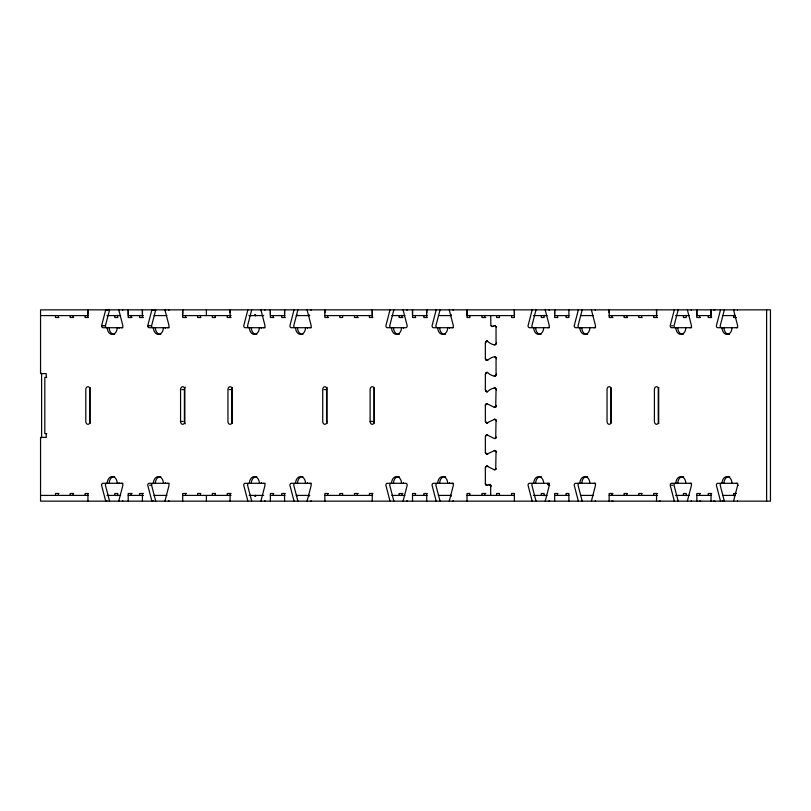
<?xml version="1.0" encoding="UTF-8"?>
<svg xmlns="http://www.w3.org/2000/svg" width="811" height="811" viewBox="0 0 811 811"><rect width="100%" height="100%" fill="white"/><g stroke="black" fill="none" stroke-linecap="round" stroke-linejoin="round"><path stroke-width="1.22" d="M87.933 314.161L87.933 309.853L87.933 317.506M128.209 314.445L128.209 309.853L128.209 317.506L132.051 317.506M142.432 314.161L142.432 309.853L142.432 317.506M182.708 314.161L182.708 309.853L182.708 317.506L186.54 317.506M230.091 312.722L230.091 309.853L230.091 317.506M270.367 314.445L270.367 309.853L270.367 317.506L273.844 317.506M284.58 314.161L284.58 309.853L284.58 317.506M324.856 312.722L324.856 309.853L324.856 317.506L328.343 317.506M372.239 314.445L372.239 309.853L372.239 317.506M412.515 314.445L412.515 309.853L412.515 317.506L415.719 317.506M426.738 312.722L426.738 309.853L426.738 317.506M486.519 485.414L487.654 485.363L486.205 485.282L485.383 483.964L485.343 468.069L485.921 466.528L487.654 466.234L485.921 466.528L485.343 468.069M486.519 454.17L487.654 454.119L486.205 454.038L485.383 452.72L485.343 436.825L485.921 435.284L487.654 434.99L487.005 434.939M486.205 422.795L487.654 422.876L486.205 422.795L485.383 421.477L485.343 405.581C484.603 404.243 488.04 403.209 486.205 403.827L486.681 403.827M487.34 391.713L485.921 391.338L485.343 389.797L485.383 373.901L486.205 372.584L487.34 372.421M486.397 360.094L487.34 360.469L486.205 360.307L485.383 358.989L485.343 343.094L485.921 341.553L487.34 341.178M487.178 466.234L494.234 469.741L495.724 469.143L496.028 452.011L494.548 450.531L486.853 454.201L485.343 452.285M487.178 434.99L494.234 438.498L495.724 437.899L496.028 420.767L494.548 419.287L486.853 422.957M490.706 315.591L490.868 325.535L491.942 326.539L494.882 325.586L496.028 327.036L496.058 342.931C495.896 348.325 485.637 340.245 487.654 341.259L487.178 341.259M514.397 314.445L514.397 309.853L514.397 317.506M554.673 314.445L554.673 309.853L554.673 317.506L557.877 317.506M609.162 312.722L609.162 309.853L609.162 317.506L613.004 317.506M656.555 314.445L656.555 309.853L656.555 317.506M711.044 311.292L711.044 309.853L711.044 317.506M711.044 315.591L711.044 309.853M486.853 403.665L494.234 407.254L495.724 406.656L496.058 389.959C495.896 384.566 485.637 392.646 487.654 391.632L487.178 391.632M122.998 327.715L102.987 327.715A1.916 1.419 90 0 1 101.568 325.799L105.572 310.4A1.916 1.419 -90 0 0 105.633 309.853M109.475 309.853A1.916 1.419 90 0 1 109.414 310.4L105.41 325.799A1.916 1.419 90 0 0 106.829 327.715M169.175 327.715L149.173 327.715A1.916 1.419 90 0 1 147.744 325.799L151.748 310.4A1.916 1.419 90 0 0 151.809 309.853M155.651 309.853A1.916 1.419 90 0 1 155.59 310.4L151.586 325.799A1.916 1.419 90 0 0 153.005 327.715M736.266 483.285A1.916 1.419 -90 0 1 737.686 485.201L733.681 500.6A1.916 1.419 -90 0 0 733.631 501.147M487.178 372.502L487.654 372.502C485.637 371.489 495.896 379.568 496.058 374.175L496.058 358.715C495.896 353.322 485.637 361.402 487.654 360.388L487.178 360.388M255.252 315.591L255.455 314.881M255.343 314.881L255.11 315.591L255.11 314.638M496.545 358.715L495.967 357.175M485.343 389.797L486.397 391.338M494.234 450.612L495.967 450.906L496.504 452.011M548.459 484.765L547.638 483.528L548.216 485.069L549.473 485.363M496.393 420.341L496.545 421.203M494.548 388.043L495.967 388.418M495.967 344.472L496.545 342.931M485.343 405.581L486.397 404.04M496.545 405.419L496.393 406.281M495.967 469.447L496.028 468.342M496.504 437.099L495.967 438.204M486.853 485.444L489.945 484.461M486.853 391.713L486.205 391.551L487.005 391.683M487.005 341.208L486.205 341.34L486.853 341.178M495.034 356.799L494.558 356.799M495.034 419.287L494.234 419.368L495.683 419.449M494.558 376.091L495.967 375.716M494.548 407.335L495.683 407.173M713.599 309.853L714.886 309.853M106.211 310.4L107.488 310.4M108.137 310.4L109.414 310.4M152.387 310.4L153.674 310.4M154.313 310.4L155.59 310.4M165.008 309.853A1.916 1.419 90 0 0 165.069 310.4L165.708 310.4M733.61 309.853A1.916 1.429 -89.8 0 0 733.671 310.41L734.32 310.4M40.55 315.591L88.287 315.591M106.971 315.591L120.565 315.591M128.209 315.591L143.425 315.591M154.049 315.591L166.904 315.591M182.708 315.591L231.084 315.591M248.876 315.591L263.676 315.591M270.367 315.591L284.935 315.591M296.208 315.591L309.792 315.591M324.856 315.591L372.604 315.591M391.865 315.591L404.871 315.591M412.515 315.591L427.093 315.591M438.356 315.591L451.463 315.591M514.438 315.591L467.014 315.591L467.014 309.853L467.014 317.506L469.893 317.506L469.853 315.591M533.435 315.591L547.019 315.591M554.673 315.591L568.886 315.591M580.514 315.591L593.368 315.591M609.162 315.591L657.549 315.591M675.583 315.591L689.178 315.591M711.399 315.591L696.831 315.591L696.831 309.853L696.831 317.506L700.309 317.506M722.682 315.591L735.455 315.591M58.96 317.506L55.472 317.506L55.472 315.591M73.649 317.506L70.162 317.506L70.162 315.591M88.287 317.506L85.094 317.506L85.094 315.591M117.686 317.506L114.807 317.506L114.807 315.591M143.425 317.506L139.583 317.506L139.583 315.591M200.834 317.506L197.631 317.506L197.631 315.591M215.523 317.506L212.32 317.506L212.32 315.591M231.084 317.506L227.242 317.506L227.242 315.591M285.219 317.506L281.741 317.506L281.741 315.591M358.31 317.506L354.478 317.506L354.478 315.591M372.888 317.506L369.4 317.506L369.4 315.591M402.955 317.506L399.113 317.506L399.113 315.591M427.093 317.506L423.889 317.506L423.889 315.591M485.779 317.506L481.937 317.506L481.937 315.591M514.438 317.506L511.559 317.506L511.559 315.591M627.572 317.506L624.095 317.506L624.095 315.591M641.977 317.506L638.784 317.506L638.784 315.591M657.549 317.506L653.707 317.506L653.707 315.591M711.683 317.506L708.206 317.506L708.206 315.591M736.408 317.506L733.529 317.506L733.529 315.327M491.344 325.535L491.608 326.427L493.098 326.438M494.234 325.637L495.369 325.586M101.568 325.799L102.845 325.799M103.494 325.799L104.771 325.799M147.744 325.799L149.031 325.799M149.67 325.799L150.947 325.799M671.467 325.799L672.745 325.799M495.906 326.61L496.504 327.036M265.156 327.715L245.145 327.715A1.916 1.419 -90 0 1 243.726 325.799L247.73 310.4A1.916 1.419 -90 0 0 247.781 309.853M311.333 327.715L291.321 327.715A1.916 1.419 -90 0 1 289.902 325.799L293.906 310.4A1.916 1.419 -90 0 0 293.957 309.853M453.491 327.715L433.479 327.715A1.916 1.419 90 0 1 432.05 325.799L436.054 310.4A1.916 1.429 90 0 0 436.125 309.853M549.463 327.705L529.451 327.705A1.916 1.419 90 0 1 528.032 325.799L532.036 310.4A1.916 1.419 -90 0 0 532.097 309.853M595.639 327.705L575.628 327.705A1.916 1.419 90 0 1 574.208 325.799L578.213 310.4A1.916 1.419 -90 0 0 578.273 309.853M691.621 327.705L671.609 327.705A1.916 1.419 -90 0 1 670.18 325.799L674.194 310.4A1.916 1.429 89.9 0 0 674.255 309.853M737.797 327.705L717.786 327.705A1.916 1.419 -90 0 1 716.366 325.799L720.371 310.4A1.916 1.429 -90 0 0 720.432 309.853M486.397 341.553L485.688 341.857M485.87 342.658L485.343 343.094M494.234 344.766L495.369 344.817M485.343 358.553L485.86 358.989M486.205 360.307L487.005 360.439M486.205 372.584L487.005 372.452M486.397 372.796L486.519 372.452M485.86 373.901L485.343 374.337M496.545 374.175L495.906 375.037M494.234 376.01L495.369 376.061M46.734 377.45L44.818 377.45L44.818 433.561L46.734 433.561M494.234 388.124L495.369 388.074M495.906 389.098L496.545 389.959M181.857 389.564L184.411 389.564A2.869 2.129 -90 0 1 185.374 387.161M229.239 389.564L231.794 389.564A2.869 2.129 -90 0 1 232.422 387.526M324.005 389.564L326.569 389.564A2.869 2.129 90 0 1 327.188 387.526M486.519 403.696L487.34 403.665M495.724 406.656L495.967 406.96M495.369 407.304L494.234 407.254L495.034 407.335M495.967 419.662L495.724 419.966M180.569 421.436A2.869 2.129 90 0 0 182.708 424.315A2.869 2.129 90 0 0 184.837 421.436L184.837 389.564A2.869 2.129 -90 0 0 182.708 386.695A2.869 2.129 -90 0 0 180.569 389.564L180.569 421.436L183.134 421.436M370.11 421.436A2.869 2.129 -90 0 0 372.239 424.315A2.869 2.129 -90 0 0 374.378 421.436L374.378 389.564A2.869 2.129 -90 0 0 372.239 386.695A2.869 2.129 -90 0 0 370.11 389.564L370.11 421.436L372.675 421.436M485.383 421.477L485.982 421.902M486.397 422.582L486.681 422.795M487.34 434.909L486.205 435.071M485.982 435.963L485.383 436.389M494.548 438.579L495.369 438.548M486.519 466.183L487.34 466.153M494.548 469.822L495.369 469.792M122.998 483.295L102.987 483.295A1.916 1.419 90 0 0 101.568 485.201L105.572 500.6A1.916 1.419 90 0 1 105.633 501.147M169.175 483.295L149.173 483.295A1.916 1.419 -90 0 0 147.744 485.201L151.748 500.6A1.916 1.419 90 0 1 151.809 501.147M265.156 483.295L245.145 483.295A1.916 1.419 90 0 0 243.726 485.201L247.73 500.6A1.916 1.419 90 0 1 247.781 501.147M311.333 483.295L291.321 483.295A1.916 1.419 -90 0 0 289.902 485.201L293.906 500.6A1.916 1.419 -90 0 1 293.967 501.147M453.491 483.295L433.479 483.295A1.916 1.419 90 0 0 432.05 485.201L436.054 500.6A1.916 1.419 -90 0 1 436.115 501.147M549.463 483.295L529.451 483.295A1.916 1.419 90 0 0 528.032 485.201L532.036 500.6A1.916 1.419 90 0 1 532.097 501.147M595.639 483.295L575.628 483.295A1.916 1.419 90 0 0 574.208 485.201L578.213 500.6A1.916 1.429 -89.9 0 1 578.273 501.147M691.621 483.295L671.609 483.295A1.916 1.419 -89.9 0 0 670.19 485.201L674.194 500.6A1.916 1.429 -90 0 1 674.255 501.147M737.797 483.295L717.786 483.295A1.916 1.419 90 0 0 716.366 485.201L720.371 500.6A1.916 1.409 89.9 0 1 720.421 501.147M485.343 483.528L485.86 483.964M485.982 484.39L485.688 484.765M489.266 484.562L490.665 485.901L490.706 495.409M489.459 484.461L490.574 484.785M149.67 485.201L151.586 485.201A1.916 1.419 90 0 1 153.005 483.295M671.467 485.201L672.745 485.201M737.686 485.201L738.324 485.201M490.097 484.785L491.02 485.475M491.182 486.357L490.543 485.475M58.96 493.493L55.472 493.493L55.472 495.409M73.649 493.493L70.162 493.493L70.162 495.409M88.287 493.493L85.094 493.493L85.094 495.409M117.686 493.493L114.807 493.493L114.807 495.409M132.051 493.493L128.209 493.493L128.209 501.147M143.425 493.493L139.583 493.493L139.583 495.409M186.54 493.493L182.708 493.493L182.708 501.147M200.834 493.493L197.631 493.493L197.631 495.409M215.523 493.493L212.32 493.493L212.32 495.409M231.084 493.493L227.242 493.493L227.242 495.409M273.844 493.493L270.367 493.493L270.367 501.147M285.219 493.493L281.741 493.493L281.741 495.409M328.343 493.493L324.856 493.493L324.856 501.147M358.31 493.493L354.478 493.493L354.478 495.409M372.888 493.493L369.4 493.493L369.4 495.409M402.955 493.493L399.113 493.493L399.113 495.409M415.719 493.493L412.515 493.493L412.515 501.147M427.093 493.493L423.889 493.493L423.889 495.409M485.779 493.493L481.937 493.493L481.937 495.409M514.438 493.493L511.559 493.493L511.559 495.409M557.877 493.493L554.673 493.493L554.673 501.147M613.004 493.493L609.162 493.493L609.162 501.147M627.572 493.493L624.095 493.493L624.095 495.409M641.977 493.493L638.784 493.493L638.784 495.409M657.549 493.493L653.707 493.493L653.707 495.409M700.309 493.493L696.831 493.493L696.831 501.147M711.683 493.493L708.206 493.493L708.206 495.409M736.408 493.493L733.529 493.493L733.529 495.683M40.55 495.409L88.287 495.409M106.971 495.409L120.565 495.409M128.209 495.409L143.425 495.409M154.049 495.409L166.904 495.409M182.708 495.409L231.084 495.409M249.129 495.409L263.676 495.409M270.367 495.409L284.935 495.409M296.208 495.409L309.792 495.409M324.856 495.409L372.604 495.409M391.865 495.409L404.871 495.409M412.515 495.409L427.093 495.409M438.356 495.409L451.463 495.409M467.014 495.409L514.438 495.409M533.435 495.409L547.019 495.409M554.673 495.409L568.886 495.409M580.514 495.409L593.368 495.409M609.162 495.409L657.549 495.409M675.583 495.409L689.178 495.409M696.831 495.409L711.399 495.409M722.682 495.409L735.455 495.409M611.727 495.409L613.004 495.409M105.572 500.6L106.849 500.6M151.748 500.6L153.036 500.6M722.287 500.6L723.564 500.6M611.727 501.147L613.004 501.147M659.11 501.147L660.387 501.147M699.386 501.147L700.663 501.147M713.599 501.147L714.886 501.147M255.343 496.119L255.11 495.409L255.11 496.362M733.681 310.4L737.686 325.799A1.916 1.419 -90 0 1 736.266 327.705M165.069 310.4L169.073 325.799A1.916 1.419 90 0 1 167.644 327.715M151.586 485.201L155.59 500.6A1.916 1.419 90 0 1 155.651 501.147M766.608 309.853L766.608 501.147M711.044 493.493L711.044 501.147M699.67 315.591L699.67 317.506M699.67 493.493L699.67 495.409M686.268 315.327L686.268 317.506L683.42 317.506L683.42 315.591M686.268 495.683L686.268 493.493L683.42 493.493L683.42 495.409M656.555 493.493L656.555 501.147M641.623 315.591L641.623 317.506M641.623 493.493L641.623 495.409M626.933 315.591L626.933 317.506M626.933 493.493L626.933 495.409M612.011 315.591L612.011 317.506M612.011 493.493L612.011 495.409M568.886 309.853L568.886 317.506L566.048 317.506L566.048 315.591M568.886 501.147L568.886 493.493L566.048 493.493L566.048 495.409M557.522 315.591L557.522 317.506M557.522 493.493L557.522 495.409M544.11 315.327L544.11 317.506L541.272 317.506L541.272 315.591M544.11 495.683L544.11 493.493L541.272 493.493L541.272 495.409M514.397 493.493L514.397 501.147M499.475 315.591L499.475 317.506L496.626 317.506L496.626 315.591M499.475 495.409L499.475 493.493L496.626 493.493L496.626 495.409M484.785 315.591L484.785 317.506M484.785 493.493L484.785 495.409M469.853 495.409L469.853 493.493L467.014 493.493L467.014 501.147M451.139 314.638L451.139 315.591M451.139 495.409L451.139 496.362M426.738 493.493L426.738 501.147M415.364 315.591L415.364 317.506M415.364 493.493L415.364 495.409M401.962 315.327L401.962 317.506M401.962 493.493L401.962 495.683M372.239 493.493L372.239 501.147M357.316 315.591L357.316 317.506M357.316 493.493L357.316 495.409M342.627 315.591L342.627 317.506L339.789 317.506L339.789 315.591M342.627 495.409L342.627 493.493L339.789 493.493L339.789 495.409M327.705 315.591L327.705 317.506M327.705 493.493L327.705 495.409M326.569 389.564L326.569 421.436A2.869 2.129 90 0 0 327.188 423.474M308.991 314.638L308.991 315.591M308.991 495.409L308.991 496.362M296.907 314.638L296.907 315.591M296.907 495.409L296.907 496.362M284.58 493.493L284.58 501.147M273.206 315.591L273.206 317.506M273.206 493.493L273.206 495.409M255.678 315.591L255.617 314.881L255.455 315.591M255.678 495.409L255.739 496.119M255.536 495.409L255.252 496.362M255.252 314.638L255.343 315.591M231.794 389.564L231.794 421.436A2.869 2.129 90 0 0 232.422 423.474M230.091 493.493L230.091 501.147M215.158 315.591L215.158 317.506M215.158 493.493L215.158 495.409M206.399 309.853L206.399 315.591M206.399 495.409L206.399 501.147M200.469 315.591L200.469 317.506M200.469 493.493L200.469 495.409M185.547 315.591L185.547 317.506M185.547 493.493L185.547 495.409M184.411 389.564L184.411 421.436A2.869 2.129 90 0 0 185.374 423.839M142.432 493.493L142.432 501.147M131.058 315.591L131.058 317.506M131.058 493.493L131.058 495.409M117.646 315.327L117.646 317.506M117.646 493.493L117.646 495.683M87.933 493.493L87.933 501.147M73.01 315.591L73.01 317.506M73.01 493.493L73.01 495.409M58.321 315.591L58.321 317.506M58.321 493.493L58.321 495.409M46.237 377.45L46.237 373.618L40.55 373.618L40.55 309.853L770.45 309.853L770.45 501.147L40.55 501.147L40.55 437.382L46.237 437.382L46.237 433.561M41.614 373.202L41.614 437.798M611.22 387.993A2.869 2.129 90 0 0 610.876 389.564L610.876 421.436A2.869 2.129 90 0 0 611.22 423.007M658.887 423.474A2.869 2.129 90 0 1 658.258 421.436L658.258 389.564A2.869 2.129 90 0 1 658.887 387.526M675.451 483.285A1.916 1.419 90 0 0 674.022 485.201L678.026 500.6A1.916 1.409 89.8 0 1 678.077 501.147M678.097 309.853A1.916 1.429 -90 0 1 678.037 310.4L674.022 325.799A1.916 1.419 -90 0 0 675.451 327.715M690.09 327.705A1.916 1.419 90 0 0 691.509 325.799L687.505 310.4A1.916 1.409 89.9 0 1 687.454 309.853M691.307 310.268A1.906 1.429 -89.8 0 1 691.276 309.853M724.264 309.853A1.906 1.419 -90 0 1 724.203 310.4L720.198 325.799A1.916 1.419 90 0 0 721.628 327.705M737.503 310.268A1.916 1.419 90 0 1 737.463 309.853M737.463 501.147A1.916 1.429 90 0 1 737.493 500.732M721.628 483.295A1.916 1.419 90 0 0 720.198 485.201L724.203 500.6A1.916 1.429 -90 0 1 724.274 501.147M691.286 501.147A1.916 1.419 -90 0 1 691.327 500.732M687.434 501.147A1.916 1.44 89.9 0 1 687.495 500.59L691.509 485.201A1.916 1.419 90 0 0 690.09 483.295M675.877 483.295A6.691 4.978 -90 0 1 680.845 476.594A6.691 4.978 -90 0 1 685.822 483.295M677.793 483.295A6.691 4.978 -90 0 1 683.541 476.675M722.054 483.295A6.691 4.978 90 0 1 727.021 476.594A6.691 4.978 90 0 1 731.998 483.295M723.97 483.295A6.691 4.978 -90 0 1 729.728 476.675M685.822 327.705A6.691 4.978 90 0 1 680.845 334.406A6.691 4.978 90 0 1 675.867 327.705M683.176 334.385A6.691 4.978 -90 0 1 677.793 327.705M731.998 327.705A6.691 4.978 -90 0 1 727.021 334.406A6.691 4.978 -90 0 1 722.054 327.705M729.353 334.385A6.691 4.978 90 0 1 723.97 327.705M533.293 483.295A1.916 1.419 90 0 0 531.874 485.201L535.878 500.6A1.916 1.419 89.9 0 1 535.929 501.147M535.939 309.853A1.916 1.419 90 0 1 535.878 310.4L531.874 325.799A1.916 1.419 90 0 0 533.293 327.705M547.932 327.705A1.916 1.419 90 0 0 549.351 325.799L545.347 310.4A1.916 1.429 -89.9 0 1 545.286 309.853M549.169 310.268A1.916 1.419 90 0 1 549.128 309.853M582.105 309.853A1.906 1.419 -90 0 1 582.055 310.4L578.05 325.799A1.916 1.419 90 0 0 579.47 327.705M594.108 327.705A1.916 1.419 89.9 0 0 595.538 325.799L591.533 310.4A1.916 1.419 89.9 0 1 591.472 309.853M595.345 310.268A1.916 1.419 90 0 1 595.315 309.853M591.483 501.147A1.916 1.419 -89.9 0 1 591.533 500.6L595.538 485.201A1.916 1.419 90 0 0 594.108 483.295M595.304 501.147A1.916 1.429 90 0 1 595.345 500.732M579.47 483.295A1.916 1.419 90 0 0 578.05 485.201L582.055 500.6A1.916 1.429 -89.9 0 1 582.116 501.147M549.128 501.147A1.916 1.419 -90 0 1 549.169 500.732M545.296 501.147A1.916 1.419 -90 0 1 545.357 500.6L549.351 485.201A1.916 1.419 90 0 0 547.932 483.295M533.719 483.295A6.691 4.978 -90 0 1 538.697 476.594A6.691 4.978 -90 0 1 543.664 483.295M535.635 483.295A6.691 4.978 90 0 1 541.393 476.675M579.895 483.295A6.691 4.978 -90 0 1 584.873 476.594A6.691 4.978 -90 0 1 589.85 483.295M581.811 483.295A6.691 4.978 90 0 1 587.569 476.675M543.664 327.705A6.691 4.978 -90 0 1 538.697 334.406A6.691 4.978 -90 0 1 533.719 327.705M541.028 334.385A6.691 4.978 90 0 1 535.635 327.705M589.85 327.705A6.691 4.978 -90 0 1 584.873 334.406A6.691 4.978 -90 0 1 579.895 327.705M587.569 334.325A6.691 4.978 -90 0 1 581.811 327.705M374.297 423.007A2.869 2.129 -90 0 1 373.952 421.436L373.952 389.564A2.869 2.129 90 0 1 374.297 387.993M248.987 483.295A1.916 1.419 -90 0 0 247.568 485.201L251.562 500.6A1.916 1.429 -89.9 0 1 251.633 501.147M251.623 309.853A1.906 1.419 -90 0 1 251.562 310.4L247.568 325.799A1.916 1.419 90 0 0 248.987 327.715M263.626 327.715A1.916 1.419 89.9 0 0 265.045 325.799L261.041 310.4A1.916 1.419 90 0 1 260.98 309.853M264.862 310.268A1.916 1.419 90 0 1 264.822 309.853M297.809 309.853A1.916 1.429 90 0 1 297.749 310.4L293.744 325.799A1.916 1.419 90 0 0 295.163 327.715M309.802 327.715A1.916 1.419 90 0 0 311.221 325.799L307.217 310.4A1.916 1.419 90 0 1 307.166 309.853M311.029 310.268A1.916 1.419 -90 0 1 310.998 309.853M307.166 501.147A1.916 1.419 -90 0 1 307.227 500.6L311.221 485.201A1.916 1.419 -90 0 0 309.802 483.295M310.998 501.147A1.916 1.429 90 0 1 311.029 500.732M295.163 483.295A1.916 1.419 90 0 0 293.744 485.201L297.749 500.6A1.916 1.419 -90 0 1 297.809 501.147M264.822 501.147A1.916 1.419 -90 0 1 264.852 500.732M260.98 501.147A1.916 1.419 -90 0 1 261.041 500.6L265.045 485.201A1.916 1.419 -90 0 0 263.626 483.295M249.413 483.295A6.691 4.978 -90 0 1 254.38 476.594A6.691 4.978 -90 0 1 259.358 483.295M261.264 482.687A6.691 4.978 -90 0 1 261.284 483.295M251.329 483.295A6.691 4.978 -90 0 1 256.752 476.625M295.589 483.295A6.691 4.978 -90 0 1 300.567 476.594A6.691 4.978 -90 0 1 305.534 483.295M297.505 483.295A6.691 4.978 90 0 1 302.929 476.625M307.44 482.687A6.691 4.978 90 0 1 307.46 483.295M259.358 327.715A6.691 4.978 -90 0 1 254.38 334.406A6.691 4.978 -90 0 1 249.413 327.715M256.752 334.375A6.691 4.978 90 0 1 251.329 327.715M261.284 327.715A6.691 4.978 90 0 1 261.264 328.313M305.534 327.715A6.691 4.978 90 0 1 300.567 334.406A6.691 4.978 90 0 1 295.589 327.715M302.929 334.375A6.691 4.978 90 0 1 297.505 327.715M307.46 327.715A6.691 4.978 90 0 1 307.44 328.313M106.829 483.295A1.916 1.419 -90 0 0 105.41 485.201L109.414 500.6A1.916 1.419 -90 0 1 109.475 501.147M121.468 327.715A1.916 1.419 -90 0 0 122.897 325.799L118.893 310.4A1.916 1.419 90 0 1 118.832 309.853M122.704 310.268A1.916 1.419 -90 0 1 122.664 309.853M168.881 310.268A1.916 1.419 90 0 1 168.85 309.853M165.008 501.147A1.916 1.419 90 0 1 165.069 500.6L169.073 485.201A1.916 1.419 -90 0 0 167.644 483.295M168.85 501.147A1.916 1.419 -90 0 1 168.881 500.732M122.664 501.147A1.916 1.419 90 0 1 122.704 500.732M118.832 501.147A1.916 1.419 90 0 1 118.882 500.6L122.897 485.201A1.916 1.419 90 0 0 121.468 483.295M107.255 483.295A6.691 4.978 -90 0 1 112.232 476.594A6.691 4.978 -90 0 1 117.21 483.295M119.105 482.687A6.691 4.978 -90 0 1 119.126 483.295M109.171 483.295A6.691 4.978 -90 0 1 114.594 476.625M153.431 483.295A6.691 4.978 90 0 1 158.409 476.594A6.691 4.978 90 0 1 163.386 483.295M155.347 483.295A6.691 4.978 90 0 1 160.771 476.625M165.282 482.687A6.691 4.978 90 0 1 165.302 483.295M117.21 327.715A6.691 4.978 -90 0 1 112.232 334.406A6.691 4.978 -90 0 1 107.255 327.715M114.594 334.375A6.691 4.978 90 0 1 109.171 327.715M119.126 327.715A6.691 4.978 90 0 1 119.105 328.313M163.386 327.715A6.691 4.978 90 0 1 158.409 334.406A6.691 4.978 90 0 1 153.431 327.715M165.302 327.715A6.691 4.978 -90 0 1 165.282 328.313M160.771 334.375A6.691 4.978 -90 0 1 155.357 327.715M90.264 423.474A2.869 2.129 -90 0 1 89.646 421.436L89.646 389.564A2.869 2.129 90 0 1 90.264 387.526M391.135 483.295A1.916 1.419 90 0 0 389.716 485.201L393.72 500.6A1.916 1.419 -90 0 1 393.781 501.147M389.939 501.147A1.916 1.419 -90 0 0 389.878 500.6L385.874 485.201A1.916 1.419 90 0 1 387.303 483.295L405.784 483.295A1.916 1.419 -90 0 1 407.203 485.201L403.199 500.6A1.916 1.419 -90 0 0 403.138 501.147M389.939 309.853A1.916 1.419 -90 0 1 389.878 310.4L385.874 325.799A1.916 1.419 90 0 0 387.303 327.715L405.784 327.715A1.916 1.419 -90 0 0 407.203 325.799L403.199 310.4A1.916 1.419 90 0 1 403.138 309.853M393.781 309.853A1.916 1.419 -90 0 1 393.72 310.4L389.716 325.799A1.916 1.419 90 0 0 391.135 327.715M407.01 310.268A1.916 1.419 -90 0 1 406.98 309.853M439.957 309.853A1.916 1.429 90 0 1 439.897 310.4L435.892 325.799A1.916 1.419 90 0 0 437.322 327.715M451.96 327.715A1.916 1.419 -89.9 0 0 453.379 325.799L449.375 310.4A1.916 1.419 -90 0 1 449.314 309.853M453.187 310.268A1.916 1.419 -90 0 1 453.156 309.853M449.314 501.147A1.916 1.419 -90 0 1 449.375 500.6L453.379 485.201A1.916 1.419 90 0 0 451.96 483.295M453.156 501.147A1.916 1.409 -90 0 1 453.197 500.732M437.322 483.295A1.916 1.419 -90 0 0 435.892 485.201L439.897 500.6A1.916 1.419 90 0 1 439.957 501.147M406.97 501.147A1.916 1.429 90 0 1 407.01 500.732M391.561 483.295A6.691 4.978 90 0 1 396.538 476.594A6.691 4.978 90 0 1 401.516 483.295M393.487 483.295A6.691 4.967 -90 0 1 399.367 476.706M403.412 482.687A6.691 4.967 -90 0 1 403.432 483.295M437.737 483.295A6.691 4.978 90 0 1 442.715 476.594A6.691 4.978 90 0 1 447.692 483.295M439.663 483.295A6.691 4.978 -90 0 1 445.543 476.706M449.588 482.687A6.691 4.978 -90 0 1 449.608 483.295M401.516 327.715A6.691 4.978 90 0 1 396.538 334.406A6.691 4.978 90 0 1 391.561 327.715M403.432 327.715A6.691 4.978 -90 0 1 403.412 328.313M399.367 334.294A6.691 4.978 -90 0 1 393.487 327.715M447.692 327.715A6.691 4.978 90 0 1 442.715 334.406A6.691 4.978 90 0 1 437.737 327.715M449.608 327.715A6.691 4.978 -90 0 1 449.588 328.313M445.543 334.294A6.691 4.978 -90 0 1 439.663 327.715M549.625 485.444L548.814 485.414L549.625 485.444M658.684 421.436L658.684 389.564A2.869 2.129 90 0 0 656.555 386.695A2.869 2.129 90 0 0 654.416 389.564L654.416 421.436A2.869 2.129 90 0 0 656.555 424.305A2.869 2.129 90 0 0 658.684 421.436M611.301 421.436L611.301 389.564A2.869 2.129 -90 0 0 609.162 386.695A2.869 2.129 -90 0 0 607.033 389.564L607.033 421.436A2.869 2.129 -90 0 0 609.162 424.305A2.869 2.129 -90 0 0 611.301 421.436M326.995 421.436L326.995 389.564A2.869 2.129 -90 0 0 324.856 386.695A2.869 2.129 -90 0 0 322.727 389.564L322.727 421.436A2.869 2.129 90 0 0 324.856 424.315A2.869 2.129 90 0 0 326.985 421.436M232.22 421.436L232.22 389.564A2.869 2.129 -90 0 0 230.091 386.695A2.869 2.129 -90 0 0 227.952 389.564L227.952 421.436A2.869 2.129 90 0 0 230.091 424.315A2.869 2.129 90 0 0 232.22 421.436M90.072 421.436L90.072 389.564A2.869 2.129 90 0 0 87.933 386.695A2.869 2.129 90 0 0 85.804 389.564L85.804 421.436A2.869 2.129 90 0 0 87.933 424.315A2.869 2.129 90 0 0 90.072 421.436"/></g></svg>
